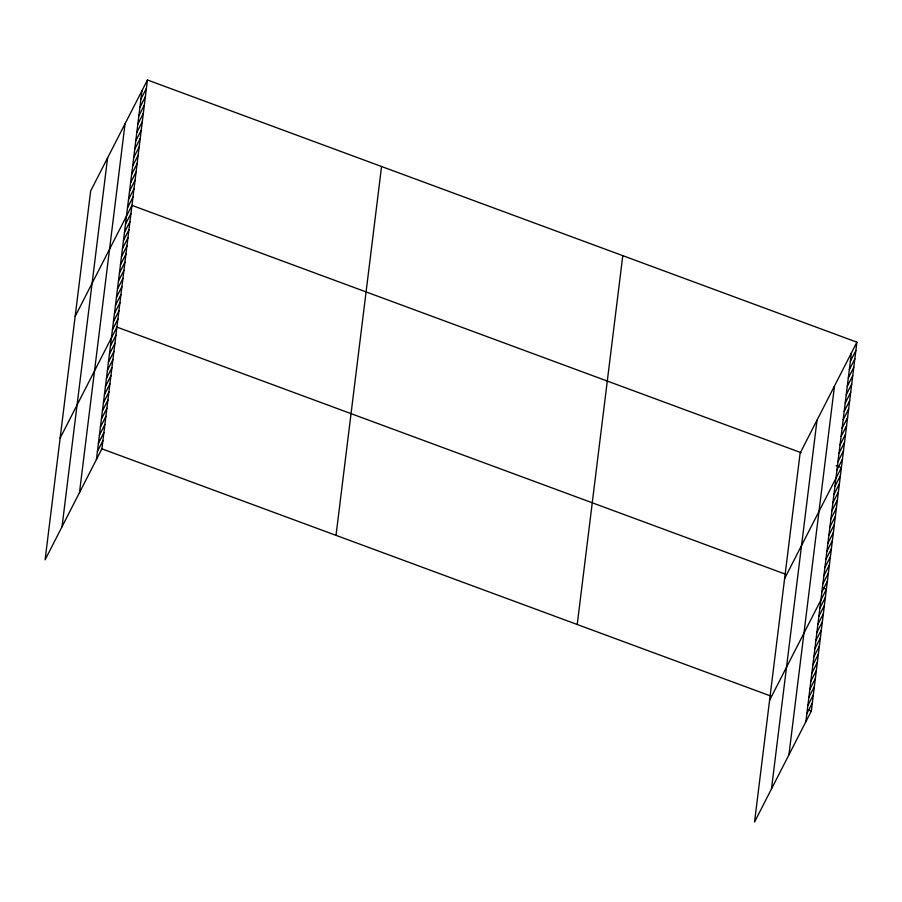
<?xml version="1.0" encoding="UTF-8"?>
<svg xmlns="http://www.w3.org/2000/svg" width="902" height="902" viewBox="0 0 902 902"><rect width="100%" height="100%" fill="white"/><g stroke="black" fill="none" stroke-linecap="round" stroke-linejoin="round"><path stroke-width="1.35" d="M62.035 526.723L107.586 157.884M79.477 492.627L125.04 123.788M96.413 459.546L141.964 90.696M147.454 79.985L90.651 190.976L45.1 559.815L101.892 448.824L147.454 79.985L856.9 342.185L811.349 711.024L754.546 822.015L800.108 453.176L856.9 342.185M336.018 535.348L381.569 166.509M577.224 624.5L622.786 255.661M771.481 788.934L817.032 420.084M788.923 754.839L834.485 386M805.858 721.747L851.409 352.907M140.938 99.062L146.417 88.34M139.9 107.417L145.391 96.706M138.874 115.783L144.354 105.06M137.837 124.138L143.317 113.426M136.8 132.504L142.291 121.781M135.774 140.859L141.253 130.147M134.736 149.225L140.227 138.502M133.71 157.579L139.19 146.868M132.673 165.945L138.164 155.223M131.636 174.3L137.127 163.589M130.61 182.666L136.089 171.944M129.572 191.021L135.063 180.31M128.546 199.387L134.026 188.665M127.509 207.742L133 197.031M75.17 316.377L131.963 205.385L801.089 452.691M125.479 224.226L130.959 213.503M124.476 232.333L129.956 221.621M123.473 240.451L128.952 229.728M122.469 248.569L127.949 237.846M121.466 256.675L126.956 245.964M120.462 264.793L125.953 254.071M119.459 272.911L124.95 262.189M118.455 281.018L123.946 270.307M117.463 289.136L122.943 278.414M116.459 297.254L121.939 286.532M115.456 305.372L120.936 294.65M114.453 313.479L119.932 302.756M113.449 321.597L118.929 310.874M112.446 329.715L117.936 318.992M60.13 438.09L116.933 327.11L784.751 573.931M110.439 345.94L115.93 335.217M109.435 354.058L114.926 343.335M108.432 362.164L113.923 351.453M107.439 370.282L112.919 359.56M106.436 378.4L111.916 367.678M105.433 386.507L110.912 375.796M104.429 394.625L109.909 383.902M103.426 402.743L108.916 392.02M102.422 410.85L107.913 400.138M101.419 418.968L106.91 408.245M100.415 427.086L105.906 416.363M99.412 435.204L104.903 424.481M98.419 443.31L103.899 432.588M97.416 451.428L102.896 440.706M850.383 361.274L855.863 350.551M849.346 369.628L854.837 358.906M848.32 377.994L853.799 367.272M847.282 386.349L852.773 375.627M846.256 394.715L851.736 383.993M845.219 403.07L850.699 392.347M844.182 411.436L849.673 400.713M843.156 419.791L848.635 409.068M842.118 428.157L847.609 417.434M841.092 436.512L846.572 425.789M840.055 444.878L845.546 434.155M839.018 453.232L844.509 442.51M837.992 461.598L843.471 450.876M836.955 469.953L842.445 459.231M784.616 578.588L841.408 467.597L836.21 465.669M834.925 486.426L840.405 475.704M833.922 494.544L839.401 483.822M832.918 502.662L838.409 491.94M831.915 510.769L837.406 500.058M830.911 518.887L836.402 508.164M829.908 527.005L835.399 516.282M828.915 535.111L834.395 524.4M827.912 543.23L833.392 532.507M826.908 551.347L832.388 540.625M825.905 559.454L831.385 548.743M824.902 567.572L830.381 556.85M823.898 575.69L829.389 564.968M822.895 583.797L828.386 573.086M821.891 591.915L827.382 581.192M769.586 700.302L826.379 589.31L822.477 587.867M819.884 608.151L825.375 597.428M818.892 616.258L824.372 605.535M817.888 624.376L823.368 613.653M816.885 632.494L822.365 621.771M815.882 640.6L821.361 629.889M814.878 648.718L820.369 637.996M813.875 656.836L819.366 646.114M812.871 664.943L818.362 654.232M811.868 673.061L817.359 662.339M810.864 681.179L816.355 670.457M809.872 689.286L815.352 678.575M808.868 697.404L814.348 686.681M807.865 705.522L813.345 694.799M806.862 713.629L812.341 702.917M101.892 448.824L771.018 696.13M807.437 709.592L811.349 711.024"/></g></svg>
